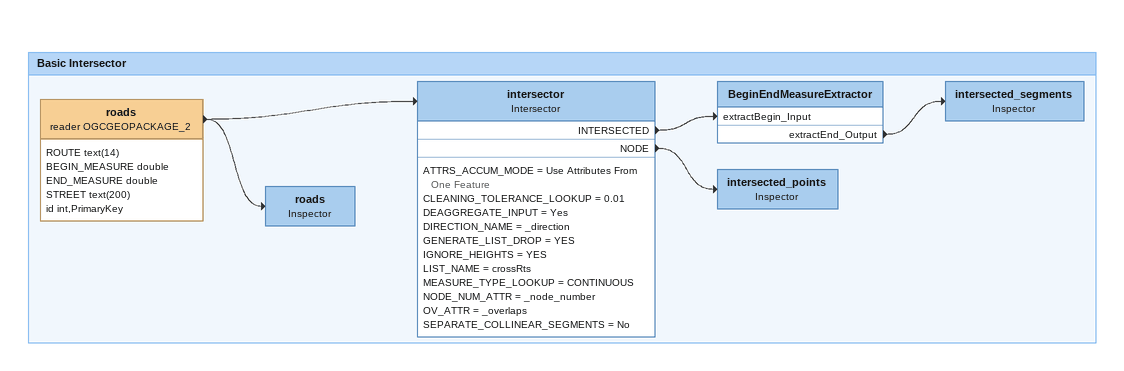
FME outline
Bookmark: Basic Intersector
roads (reader OGCGEOPACKAGE_2)
    attributes: ROUTE text(14), BEGIN_MEASURE double, END_MEASURE double, STREET text(200), id int,PrimaryKey
    -> roads
    -> intersector
intersector: Intersector
    ATTRS_ACCUM_MODE = Use Attributes From One Feature
    CLEANING_TOLERANCE_LOOKUP = 0.01
    DEAGGREGATE_INPUT = Yes
    DIRECTION_NAME = _direction
    GENERATE_LIST_DROP = YES
    IGNORE_HEIGHTS = YES
    LIST_NAME = crossRts
    MEASURE_TYPE_LOOKUP = CONTINUOUS
    NODE_NUM_ATTR = _node_number
    OV_ATTR = _overlaps
    SEPARATE_COLLINEAR_SEGMENTS = No
    INTERSECTED -> BeginEndMeasureExtractor [extractBegin_Input]
    NODE -> intersected_points
BeginEndMeasureExtractor
    extractEnd_Output -> intersected_segments
intersected_segments: Inspector
intersected_points: Inspector
roads: Inspector
